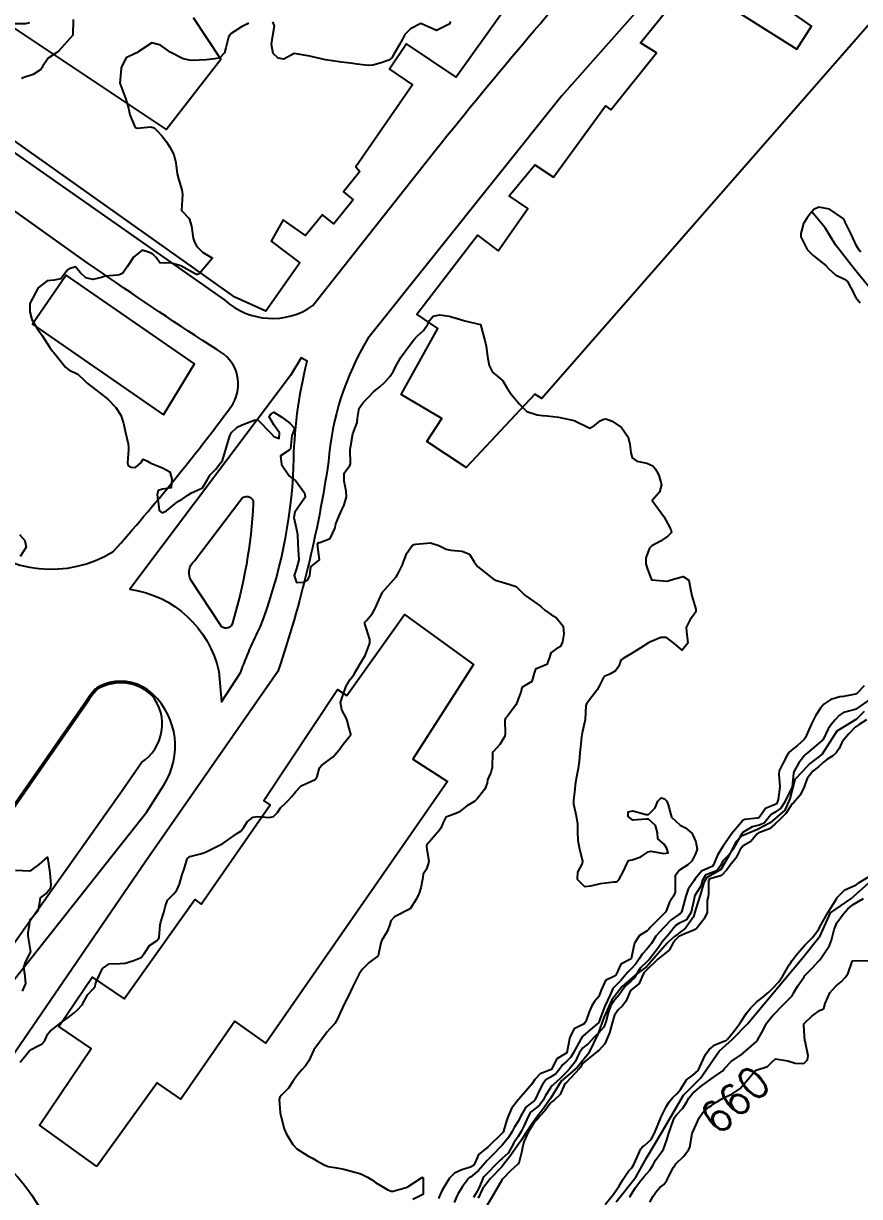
# Model space of a CAD drawing. Header units: metres. Extents: x 292545 to 299085, y 7450245 to 7463078.
# Drawn here: x 295769.3 to 295875.1, y 7459183.5 to 7459331.9 of the extents above; entities that cross this region are included whole.
import ezdxf
from ezdxf.enums import TextEntityAlignment as Align

# ---------------------------------------------------------------- set-up
doc = ezdxf.new("R2010")
doc.units = ezdxf.units.M
for name, color, linetype in [('Area Verde e Lazer', 94, 'Continuous'), ('Cotas', 45, 'Continuous'), ('Curvas de Nivel 1m', 11, 'Continuous'), ('Curvas de Nivel 5m', 15, 'Continuous'), ('Edificações', 30, 'Continuous'), ('Hidrografia', 140, 'Continuous'), ('Vias Primárias', 230, 'Continuous')]:
    doc.layers.add(name, color=color, linetype=linetype)
doc.styles.add('Style-STANDARD', font='STANDARD.shx')

msp = doc.modelspace()

# ---------------------------------------------------------------- linework, layer by layer
at = {"layer": 'Area Verde e Lazer'}
for points in [[(295794.24, 7459255.88), (295790.63, 7459261.33, -0.380707), (295791, 7459263.94), (295796.8, 7459271.59, -0.822324), (295798.43, 7459271.18, -0.061309), (295795.74, 7459255.92, -0.654727)], [(295755.22, 7459196.88), (295756.25, 7459198.78), (295781.84, 7459234.87), (295784.28, 7459238.43, 0.44304), (295785.63, 7459246.9, 0.332628), (295778.77, 7459247.73, 0.080087), (295777.38, 7459245.93), (295745.69, 7459200.44), (295744.19, 7459198.27, 0.282896), (295747.82, 7459196.23, 0.074973)]]:
    msp.add_lwpolyline(points, format="xyb", close=True, dxfattribs=at)
at = {"layer": 'Curvas de Nivel 1m', "flags": 128}
for points, elevation in [([(295775.63, 7459332.42), (295775.6, 7459330.42), (295773.84, 7459328.45), (295773.58, 7459328.24), (295772.49, 7459327.54), (295771.76, 7459326.47), (295771.7, 7459326.33), (295771.56, 7459326.08), (295770.56, 7459325.46), (295769.54, 7459325.12), (295769.08, 7459324.96)], 662), ([(295823.33, 7459332.16), (295823.28, 7459331.86), (295821.61, 7459331), (295819.62, 7459331.9), (295818.3, 7459331.23), (295817.61, 7459330.52), (295817.29, 7459329.92), (295816.91, 7459329.24), (295816.15, 7459327.94), (295815.95, 7459327.58), (295815.57, 7459327.26), (295814.6, 7459326.93), (295813.56, 7459326.62), (295812.96, 7459326.58), (295811.56, 7459326.75), (295810.71, 7459326.87), (295809.57, 7459327.02), (295808.43, 7459327.17), (295807.57, 7459327.32), (295805.93, 7459327.71), (295805.58, 7459327.78), (295803.58, 7459328.09), (295802.27, 7459327.41), (295801.57, 7459327.52), (295800.95, 7459328.12), (295800.72, 7459329.25), (295800.87, 7459330.12), (295801.13, 7459331.63), (295800.9, 7459332.12)], 661), ([(295770.12, 7459331.99), (295769.62, 7459331.88), (295768.28, 7459331.86)], 663), ([(295797.83, 7459331.94), (295797.62, 7459331.84), (295796.93, 7459331.48), (295795.61, 7459330.63), (295795.4, 7459330.4), (295795.31, 7459330.19), (295794.97, 7459328.81), (295794.77, 7459328.2), (295794.21, 7459327.56), (295793.57, 7459327.42), (295792.46, 7459327.33), (295791.57, 7459327.26), (295790.58, 7459327.23), (295789.57, 7459327.42), (295787.92, 7459328.28), (295787.59, 7459328.52), (295786.7, 7459329.18), (295785.59, 7459329.46), (295783.84, 7459328.33), (295783.7, 7459328.21), (295783.58, 7459328.16), (295782.36, 7459327.55), (295781.72, 7459326.35), (295781.69, 7459326.21), (295781.53, 7459324.35), (295782.31, 7459322.34), (295782.64, 7459321.2), (295782.8, 7459320.34), (295783.47, 7459318.76), (295783.79, 7459318.65), (295785.47, 7459318.84), (295785.87, 7459318.7), (295786.3, 7459318.3), (295786.87, 7459317.7), (295787.45, 7459316.94), (295787.87, 7459316.28), (295788.36, 7459315.34), (295788.63, 7459314.27), (295788.79, 7459312.88), (295788.95, 7459312.26), (295789.37, 7459310.87), (295789.45, 7459310.26), (295789.34, 7459308.26), (295790.31, 7459307.22), (295790.59, 7459306.25), (295790.8, 7459304.75), (295790.97, 7459304.24), (295791.29, 7459303.71), (295792.01, 7459302.96), (295793.27, 7459302.21), (295791.56, 7459300.24), (295791.35, 7459300.14), (295791.25, 7459300.15), (295791.09, 7459300.24), (295789.26, 7459301.26), (295787.93, 7459301.61), (295787.27, 7459301.57), (295786.6, 7459301.63), (295786.15, 7459302.3), (295785.71, 7459302.74), (295785.28, 7459302.94), (295784.38, 7459303.22), (295783.27, 7459302.33), (295782.46, 7459301.14), (295781.9, 7459300.34), (295781.49, 7459300.1), (295781.25, 7459300.07), (295779.69, 7459299.93), (295779.24, 7459299.79), (295778.12, 7459299.51), (295777.24, 7459299.75), (295776.53, 7459300.41), (295775.95, 7459301.11), (295775.26, 7459300.91), (295774.96, 7459300.73), (295774.7, 7459300.44), (295774.07, 7459299.61), (295773.24, 7459299.42), (295772.34, 7459299.36), (295771.22, 7459298.47), (295770.17, 7459296.49), (295770.14, 7459295.44), (295770.41, 7459294.48), (295771.16, 7459293.19), (295771.73, 7459292.46), (295772.7, 7459290.9), (295773.02, 7459290.45), (295773.13, 7459290.31), (295774.68, 7459288.43), (295775.1, 7459288.11), (295776.22, 7459287.54), (295777.09, 7459286.74), (295777.42, 7459286.4), (295779.07, 7459285.14), (295780.04, 7459284.37), (295781.05, 7459283.33), (295781.68, 7459282.35), (295782.01, 7459281.33), (295782.2, 7459280.34), (295782.59, 7459278.73), (295782.65, 7459278.33), (295782.64, 7459278), (295782.49, 7459276.34), (295782.6, 7459275.98), (295782.96, 7459275.8), (295783.52, 7459275.76), (295784.21, 7459276.32), (295784.51, 7459276.78), (295784.97, 7459276.6), (295785.47, 7459276.3), (295786.96, 7459275.68), (295787.86, 7459275.18), (295788.13, 7459274.27), (295788.03, 7459273.17), (295786.92, 7459273), (295786.38, 7459272.83), (295786.28, 7459272.3), (295786.47, 7459270.72), (295786.52, 7459270.29), (295786.89, 7459270), (295787.46, 7459270.28), (295788.9, 7459271.43), (295789.42, 7459271.74), (295790.13, 7459272.25), (295790.62, 7459272.54), (295790.92, 7459272.66), (295791.99, 7459273.16), (295792.65, 7459274.21), (295792.95, 7459274.82), (295793.66, 7459275.5), (295794.21, 7459276.2), (295794.52, 7459276.64), (295794.98, 7459278.19), (295795.47, 7459279.73), (295795.66, 7459280.18), (295796.37, 7459280.83), (295797.02, 7459281.15), (295798.66, 7459281.78), (295799.03, 7459281.73), (295800.59, 7459280.12), (295801.01, 7459279.67), (295801.7, 7459279.41), (295801.76, 7459280.11), (295801.02, 7459281.12), (295800.43, 7459282.13), (295800.66, 7459282.5), (295801.04, 7459282.72), (295802.03, 7459282.11), (295803.03, 7459281.35), (295803.66, 7459280.73), (295803.41, 7459280.09), (295803.32, 7459279.78), (295803.13, 7459278.1), (295802.98, 7459277.92), (295801.87, 7459277.21), (295801.99, 7459276.11), (295802.95, 7459274.7), (295803.28, 7459274.43), (295803.78, 7459274.09), (295804.92, 7459272.52), (295804.99, 7459272.07), (295804.97, 7459272.01), (295804.91, 7459271.85), (295803.7, 7459270.09), (295803.57, 7459269.4), (295803.86, 7459268.09), (295804.02, 7459267.25), (295804.05, 7459266.08), (295804.09, 7459265.33), (295804.18, 7459264.08), (295803.91, 7459262.98), (295803.58, 7459262.09), (295803.91, 7459261.21), (295804.78, 7459261.25), (295805.33, 7459261.52), (295805.56, 7459262.06), (295805.71, 7459263.16), (295806.82, 7459264.05), (295806.53, 7459266.05), (295806.66, 7459266.24), (295806.84, 7459266.24), (295808.14, 7459266.74), (295808.76, 7459268.03), (295808.77, 7459268.12), (295808.87, 7459268.61), (295809.28, 7459269.63), (295809.47, 7459270.02), (295809.91, 7459271.02), (295810.2, 7459272.01), (295810.19, 7459272.74), (295809.92, 7459274.01), (295809.93, 7459275.03), (295810.65, 7459276), (295810.74, 7459276.22), (295810.7, 7459278), (295810.71, 7459278.28), (295811.01, 7459280), (295811.59, 7459281.43), (295811.61, 7459281.99), (295811.81, 7459283.23), (295812.35, 7459283.99), (295812.71, 7459284.33), (295813.06, 7459284.7), (295813.69, 7459285.35), (295814.42, 7459285.96), (295815.09, 7459286.55), (295815.74, 7459287.3), (295816.15, 7459287.94), (295816.47, 7459288.57), (295817.12, 7459289.73), (295817.26, 7459289.93), (295818.07, 7459290.99), (295818.73, 7459291.91), (295819.16, 7459292.34), (295819.97, 7459293.09), (295820.5, 7459293.89), (295820.73, 7459294.34), (295821.19, 7459294.88), (295822.01, 7459295.05), (295823.19, 7459294.87), (295824.52, 7459294.51), (295825.18, 7459294.3), (295827.17, 7459293.81), (295827.74, 7459291.8), (295827.88, 7459291.07), (295828.05, 7459289.8), (295828.28, 7459288.63), (295828.71, 7459287.79), (295829.1, 7459287.46), (295830.01, 7459286.7), (295830.54, 7459285.77), (295831.07, 7459285), (295832.09, 7459283.75), (295833.04, 7459282.84), (295834.35, 7459282.42), (295835.04, 7459282.32), (295835.59, 7459282.27), (295837.04, 7459282.12), (295839.03, 7459281.67), (295841.02, 7459280.71), (295841.61, 7459281.04), (295842.31, 7459281.63), (295842.79, 7459281.87), (295843.04, 7459281.9), (295843.84, 7459281.61), (295845.02, 7459280.81), (295845.84, 7459279.59), (295846.09, 7459278.68), (295846.21, 7459277.58), (295846.35, 7459276.95), (295846.97, 7459276.55), (295848.22, 7459276.3), (295848.97, 7459275.96), (295849.3, 7459275.55), (295849.73, 7459274.77), (295850.06, 7459273.54), (295849.84, 7459272.62), (295848.91, 7459271.55), (295850.38, 7459269.54), (295850.87, 7459268.62), (295851.25, 7459267.91), (295851.33, 7459267.52), (295850.86, 7459267.05), (295849.96, 7459266.43), (295848.85, 7459265.82), (295848.54, 7459265.55), (295848.08, 7459264.31), (295848.08, 7459263.56), (295848.25, 7459263), (295848.79, 7459261.55), (295850.79, 7459261.37), (295851.32, 7459261.52), (295852.8, 7459261.97), (295853.53, 7459261.49), (295853.69, 7459260.58), (295853.9, 7459259.49), (295854.41, 7459257.82), (295854.4, 7459257.49), (295853.66, 7459256.42), (295853.21, 7459255.5), (295853.22, 7459255), (295853.39, 7459253.5), (295852.68, 7459252.65), (295851.64, 7459253.52), (295850.7, 7459254.24), (295850.01, 7459254.23), (295848.7, 7459253.71), (295848.44, 7459253.55), (295847.37, 7459252.89), (295846.69, 7459252.45), (295846.15, 7459252.11), (295845.21, 7459251.59), (295844.92, 7459251.35), (295844.66, 7459250.62), (295844.24, 7459250.02), (295843.56, 7459249.61), (295842.91, 7459249.36), (295842.64, 7459249.02), (295842.18, 7459248.08), (295841.92, 7459247.63), (295840.6, 7459245.86), (295840.53, 7459245.73), (295840.51, 7459245.65), (295840.4, 7459243.84), (295840.38, 7459243.65), (295840.05, 7459242.17), (295839.94, 7459241.66), (295839.81, 7459240.39), (295839.75, 7459239.66), (295839.64, 7459238.54), (295839.54, 7459237.66), (295839.35, 7459236.81), (295839.16, 7459235.66), (295839.13, 7459235.01), (295838.93, 7459233.67), (295838.93, 7459233.19), (295839.29, 7459231.66), (295839.46, 7459230.62), (295839.45, 7459229.66), (295839.47, 7459228.59), (295839.64, 7459227.66), (295840.07, 7459225.95), (295840.03, 7459225.65), (295839.46, 7459224.55), (295839.42, 7459223.66), (295840.33, 7459222.74), (295841.14, 7459222.83), (295842.34, 7459223.12), (295844.06, 7459223.32), (295844.34, 7459223.35), (295844.53, 7459223.41), (295844.67, 7459223.6), (295845.28, 7459224.67), (295845.68, 7459225.59), (295845.92, 7459226.04), (295846.37, 7459226.1), (295847.46, 7459226.48), (295848.39, 7459227.12), (295848.71, 7459227.23), (295850.38, 7459226.91), (295850.91, 7459227), (295850.77, 7459227.53), (295850.4, 7459228.11), (295849.62, 7459228.75), (295849.57, 7459229.54), (295849.31, 7459230.44), (295848.43, 7459231.25), (295848.14, 7459231.26), (295846.43, 7459231.12), (295845.87, 7459231.59), (295845.85, 7459232.18), (295846.44, 7459232.32), (295848.15, 7459231.84), (295848.44, 7459231.86), (295849.28, 7459232.71), (295849.63, 7459233.54), (295850.03, 7459233.97), (295850.47, 7459233.84), (295850.77, 7459233.53), (295850.91, 7459233.07), (295851.34, 7459231.52), (295852.42, 7459230.48), (295853.1, 7459230.18), (295853.9, 7459229.49), (295854.08, 7459229.16), (295854.4, 7459228.41), (295854.58, 7459227.48), (295854.54, 7459227.33), (295854.38, 7459226.88), (295853.91, 7459225.94), (295853.41, 7459225.49), (295852.36, 7459224.8), (295851.79, 7459224.07), (295851.81, 7459223.52), (295851.82, 7459222.01), (295851.58, 7459221.52), (295851.09, 7459220.74), (295850.61, 7459219.53), (295850.47, 7459219.35), (295850.29, 7459219.19), (295848.63, 7459217.55), (295848.47, 7459217.36), (295848.27, 7459217.14), (295847.29, 7459216.54), (295846.68, 7459215.58), (295846.57, 7459215.24), (295846.23, 7459213.58), (295844.91, 7459212.9), (295844.35, 7459211.6), (295844.29, 7459211.51), (295844.2, 7459211.45), (295842.97, 7459210.84), (295842.45, 7459209.63), (295842.16, 7459208.84), (295841.6, 7459208.2), (295841.27, 7459207.64), (295840.92, 7459206.87), (295840.5, 7459205.65), (295840.35, 7459205.43), (295840.13, 7459205.3), (295839.03, 7459204.75), (295838.48, 7459203.67), (295838.1, 7459201.7), (295838.09, 7459201.68), (295836.83, 7459200.94), (295836.22, 7459199.7), (295836.16, 7459199.59), (295836.05, 7459199.54), (295834.72, 7459199.04), (295834.04, 7459198.31), (295833.67, 7459197.73), (295832.01, 7459195.84), (295831.97, 7459195.8), (295831.92, 7459195.75), (295831.09, 7459194.67), (295830.7, 7459193.76), (295830.51, 7459193.23), (295830.09, 7459191.77), (295830.05, 7459191.68), (295829.96, 7459191.58), (295828.15, 7459189.8), (295828.04, 7459189.7), (295827.94, 7459189.62), (295826.92, 7459188.82), (295826.5, 7459187.81), (295826.28, 7459187.44), (295825.91, 7459187.23), (295824.81, 7459186.92), (295823.9, 7459186.46), (295823.24, 7459185.85), (295822.33, 7459184.32), (295822.1, 7459183.87), (295822.03, 7459183.71), (295821.86, 7459183.29)], 661), ([(295768.85, 7459267.26), (295769.53, 7459266.49), (295769.67, 7459265.66), (295768.92, 7459264.5)], 662), ([(295768.94, 7459200.5), (295770.08, 7459201.91), (295770.39, 7459202.17), (295770.94, 7459202.47), (295771.7, 7459202.85), (295772.1, 7459203.34), (295772.44, 7459204.12), (295772.71, 7459204.45), (295774.12, 7459205.53), (295774.65, 7459205.9), (295775.35, 7459206.42), (295775.78, 7459206.78), (295776.14, 7459207.09), (295776.77, 7459207.78), (295777.13, 7459208.4), (295777.48, 7459209.08), (295778.17, 7459209.8), (295778.42, 7459210.15), (295778.48, 7459210.39), (295778.57, 7459210.76), (295779.33, 7459212.37), (295780.21, 7459212.95), (295781.57, 7459212.98), (295782.21, 7459213.03), (295783.2, 7459213.35), (295784.22, 7459213.74), (295784.67, 7459214.31), (295785.28, 7459215.26), (295786.25, 7459215.92), (295786.45, 7459216.09), (295786.51, 7459216.29), (295786.65, 7459217.9), (295786.73, 7459218.29), (295787.12, 7459219.46), (295787.32, 7459220.28), (295787.58, 7459221.01), (295788.32, 7459221.77), (295788.76, 7459222.26), (295789.11, 7459223.04), (295789.42, 7459224.25), (295789.67, 7459224.93), (295790.08, 7459226.24), (295790.38, 7459226.54), (295791.75, 7459226.86), (295792.38, 7459227.08), (295793.12, 7459227.48), (295794.39, 7459228.09), (295794.56, 7459228.2), (295796.41, 7459229.47), (295796.83, 7459229.74), (295797.18, 7459230.16), (295797.65, 7459230.93), (295798.43, 7459231.51), (295799, 7459231.58), (295800.43, 7459231.47), (295800.97, 7459231.58), (295801.51, 7459232.11), (295801.89, 7459232.67), (295802.45, 7459233.23), (295802.89, 7459233.66), (295803.25, 7459234.09), (295803.79, 7459234.76), (295804.48, 7459235.47), (295805.8, 7459236.06), (295806.25, 7459236.29), (295806.49, 7459236.67), (295806.82, 7459237.74), (295807.05, 7459238.04), (295807.89, 7459238.67), (295808.52, 7459239.15), (295809.29, 7459240.02), (295809.79, 7459240.76), (295810.56, 7459241.67), (295810.72, 7459241.84), (295810.77, 7459242), (295810.57, 7459242.77), (295810.3, 7459243.73), (295810.21, 7459244.01), (295809.65, 7459245.07), (295809.44, 7459246.02), (295809.74, 7459246.89), (295810.14, 7459248.01), (295810.64, 7459248.89), (295811.14, 7459249.5), (295811.39, 7459249.99), (295811.85, 7459250.8), (295812.6, 7459251.98), (295812.62, 7459252.03), (295812.68, 7459252.19), (295813.17, 7459253.5), (295813.18, 7459253.98), (295812.72, 7459255.47), (295812.53, 7459255.98), (295812.55, 7459256.16), (295812.73, 7459256.37), (295813.48, 7459257.23), (295813.89, 7459257.97), (295814.15, 7459258.57), (295814.77, 7459259.96), (295816.5, 7459261.93), (295816.62, 7459262.11), (295816.8, 7459262.42), (295817.31, 7459263.44), (295817.48, 7459263.92), (295817.86, 7459264.89), (295818.59, 7459265.91), (295818.75, 7459266), (295818.84, 7459266.02), (295818.98, 7459266.05), (295820.85, 7459266.22), (295821.89, 7459265.87), (295822.84, 7459265.4), (295823.42, 7459265.28), (295824.84, 7459265.14), (295825.8, 7459264.79), (295826.38, 7459263.82), (295826.81, 7459263.23), (295828.6, 7459261.79), (295828.79, 7459261.65), (295829.07, 7459261.51), (295830.78, 7459260.98), (295831.7, 7459260.68), (295832.63, 7459259.74), (295832.77, 7459259.6), (295833.19, 7459259.31), (295834.75, 7459258.2), (295835.32, 7459257.71), (295836.16, 7459257.12), (295836.73, 7459256.78), (295837.62, 7459255.68), (295837.72, 7459254.69), (295837.54, 7459253.69), (295837.29, 7459253.09), (295836.69, 7459252.77), (295836.08, 7459252.31), (295835.9, 7459251.71), (295835.57, 7459250.81), (295834.66, 7459250.44), (295834.13, 7459250.25), (295833.96, 7459249.73), (295833.68, 7459248.69), (295832.63, 7459248.04), (295832.43, 7459247.94), (295832.35, 7459247.74), (295832.32, 7459247.44), (295831.7, 7459245.75), (295830.59, 7459244.27), (295830.33, 7459244.03), (295830.26, 7459243.77), (295830.29, 7459242.04), (295830.25, 7459241.77), (295829.61, 7459240.71), (295828.76, 7459239.79), (295828.68, 7459239.64), (295828.63, 7459237.79), (295828.62, 7459237.68), (295828.5, 7459237.15), (295828.06, 7459236.23), (295828.03, 7459235.8), (295827.71, 7459235.04), (295826.76, 7459233.82), (295826.46, 7459233.55), (295825.39, 7459232.9), (295824.45, 7459232.14), (295824.25, 7459232.04), (295823.73, 7459231.85), (295822.8, 7459231.49), (295822.43, 7459230.84), (295822.15, 7459230.13), (295822, 7459229.87), (295820.39, 7459228), (295820.36, 7459227.92), (295820.36, 7459227.89), (295820.39, 7459227.48), (295820.62, 7459225.89), (295820.35, 7459224.94), (295819.93, 7459224.31), (295819.88, 7459223.89), (295819.64, 7459222.58), (295819.42, 7459221.9), (295819.06, 7459221.16), (295818.29, 7459219.91), (295816.28, 7459218.89), (295815.84, 7459218.38), (295815.72, 7459217.95), (295815.38, 7459217.06), (295814.71, 7459215.96), (295814.57, 7459215.63), (295814.22, 7459213.96), (295813.08, 7459213.11), (295812.21, 7459212.22), (295812.02, 7459211.98), (295811.8, 7459211.59), (295811, 7459210), (295810.72, 7459209.46), (295810.16, 7459208.34), (295810.06, 7459208.1), (295810.03, 7459208.01), (295809.41, 7459206.74), (295809.08, 7459206.02), (295808.75, 7459205.4), (295808.11, 7459204.73), (295807.79, 7459204.35), (295807.58, 7459204.04), (295806.08, 7459202.06), (295805.44, 7459200.69), (295805.02, 7459200.07), (295804.57, 7459199.56), (295804.05, 7459198.96), (295803.67, 7459198.45), (295803.44, 7459198.09), (295802.87, 7459197.25), (295802.02, 7459196.38), (295801.8, 7459196.1), (295801.71, 7459195.8), (295801.84, 7459194.1), (295801.98, 7459193.41), (295802.35, 7459192.1), (295802.62, 7459191.43), (295803.43, 7459190.09), (295803.94, 7459189.56), (295805.31, 7459188.68), (295805.92, 7459188.36), (295806.46, 7459188.05), (295807.39, 7459187.52), (295807.91, 7459187.34), (295808.74, 7459187.19), (295809.9, 7459186.99), (295811.27, 7459186.62), (295811.9, 7459186.43), (295812.22, 7459186.31), (295812.89, 7459185.97), (295813.51, 7459185.58), (295813.89, 7459185.31), (295815.47, 7459184.35), (295815.88, 7459184.19), (295816.12, 7459184.18), (295817.88, 7459184.72), (295819.7, 7459185.89), (295819.82, 7459185.96), (295819.89, 7459185.95), (295819.92, 7459185.89), (295819.92, 7459185.86), (295819.91, 7459183.89), (295819.9, 7459183.86), (295819.87, 7459183.79), (295818.62, 7459183.15)], 662), ([(295876.62, 7459246.5), (295874.8, 7459245.25), (295874.69, 7459245.16), (295874.6, 7459245.12), (295873.1, 7459244.76), (295872.59, 7459244.43), (295872.04, 7459243.82), (295871.59, 7459243.28), (295871.18, 7459242.67), (295870.55, 7459241.34), (295870.51, 7459241.29), (295868.54, 7459239.65), (295868.35, 7459239.5), (295868.17, 7459239.32), (295867.46, 7459238.39), (295866.85, 7459237.34), (295866.77, 7459237.07), (295866.61, 7459235.34), (295866.57, 7459235.25), (295866.48, 7459235.1), (295865.64, 7459233.35), (295865.18, 7459232.63), (295864.44, 7459232.13), (295863.96, 7459231.86), (295863.59, 7459231.38), (295863.06, 7459230.75), (295862.42, 7459230.5), (295861.55, 7459230.27), (295860.41, 7459229.61), (295860.24, 7459229.41), (295859.97, 7459228.98), (295859.09, 7459227.43), (295858.82, 7459227), (295858.38, 7459226.55), (295857.83, 7459225.99), (295857.57, 7459225.45), (295857.08, 7459224.73), (295856.35, 7459224.46), (295855.65, 7459224.17), (295855.24, 7459223.47), (295855.04, 7459222.77), (295854.31, 7459221.59), (295854.27, 7459221.52), (295854.26, 7459221.48), (295854.24, 7459221.41), (295853.82, 7459219.49), (295853.24, 7459218.54), (295852.28, 7459218.04), (295851.94, 7459217.85), (295851.63, 7459217.52), (295851.04, 7459216.74), (295850.25, 7459215.81), (295850.12, 7459215.65), (295850.04, 7459215.53), (295849.57, 7459214.87), (295848.54, 7459213.56), (295848.22, 7459213.23), (295847.38, 7459212.4), (295846.85, 7459211.57), (295846.62, 7459211.16), (295846.19, 7459210.75), (295845.56, 7459210.21), (295845.11, 7459209.59), (295844.74, 7459209.02), (295844.16, 7459208.42), (295843.62, 7459207.61), (295843.32, 7459206.78), (295843.04, 7459205.62), (295842.79, 7459204.96), (295842.11, 7459204.2), (295841.8, 7459203.94), (295841.53, 7459203.64), (295840.85, 7459202.88), (295840.09, 7459202.27), (295839.67, 7459201.66), (295839.15, 7459200.58), (295838.43, 7459199.67), (295838.05, 7459199.27), (295837.27, 7459198.46), (295836.4, 7459197.7), (295836.22, 7459197.51), (295836.03, 7459197.27), (295835.4, 7459196.32), (295835.09, 7459195.71), (295834.66, 7459195.06), (295834, 7459194.57), (295833.51, 7459194.2), (295833.23, 7459193.73), (295832.65, 7459192.42), (295832.32, 7459191.74), (295831.96, 7459191.11), (295831.4, 7459190.3), (295831.09, 7459189.76), (295830.69, 7459189.01), (295829.92, 7459188.32), (295829.62, 7459188.07), (295829.33, 7459187.78), (295827.9, 7459186.3), (295827.65, 7459186.05), (295827.47, 7459185.8), (295827.01, 7459184.68), (295826.53, 7459183.81), (295826.3, 7459183.39)], 659), ([(295876, 7459243.81), (295875.1, 7459243.24), (295874.57, 7459242.88), (295873.77, 7459242.04), (295873.1, 7459241.26), (295872.88, 7459240.94), (295872.54, 7459240.19), (295872.17, 7459239.64), (295871.76, 7459239.28), (295871, 7459238.81), (295870.52, 7459238.42), (295869.93, 7459237.88), (295869.23, 7459237.31), (295868.49, 7459236.42), (295868.2, 7459235.6), (295868.12, 7459235.32), (295867.56, 7459234.24), (295866.77, 7459233.34), (295866.61, 7459233.19), (295866.46, 7459232.95), (295865.81, 7459231.99), (295865.18, 7459231.36), (295864.43, 7459230.62), (295863.75, 7459230.04), (295862.41, 7459229.54), (295862.3, 7459229.5), (295862.17, 7459229.39), (295861.37, 7459228.43), (295860.4, 7459227.89), (295860.03, 7459227.42), (295859.49, 7459226.31), (295858.76, 7459225.43), (295858.36, 7459224.86), (295857.67, 7459224.12), (295856.35, 7459223.75), (295856.14, 7459223.67), (295856.04, 7459223.46), (295856.01, 7459221.77), (295855.96, 7459221.46), (295855.87, 7459221.03), (295855.85, 7459219.47), (295855.48, 7459218.66), (295854.56, 7459217.49), (295854.42, 7459217.34), (295854.27, 7459217.26), (295853.01, 7459216.76), (295852.26, 7459216.4), (295851.8, 7459215.97), (295851.53, 7459215.52), (295851.05, 7459214.7), (295850.23, 7459214.06), (295849.61, 7459213.54), (295848.21, 7459212.2), (295847.89, 7459211.88), (295847.73, 7459211.56), (295847.27, 7459210.48), (295846.17, 7459209.6), (295845.57, 7459208.18), (295845.08, 7459207.59), (295844.6, 7459207.15), (295844.14, 7459206.46), (295843.88, 7459205.6), (295843.49, 7459204.24), (295843.24, 7459203.62), (295842.9, 7459202.82), (295842.09, 7459201.96), (295841.89, 7459201.83), (295841.63, 7459201.63), (295840.79, 7459200.92), (295840.06, 7459200.34), (295839.81, 7459199.9), (295839.65, 7459199.66), (295838.04, 7459197.95), (295837.9, 7459197.82), (295837.81, 7459197.68), (295837.27, 7459196.43), (295836.5, 7459195.7), (295836.19, 7459195.51), (295836.01, 7459195.29), (295835.32, 7459194.38), (295834.72, 7459193.71), (295834.37, 7459193.32), (295833.97, 7459192.87), (295833.25, 7459191.73), (295832.66, 7459190.44), (295832.47, 7459189.74), (295832.41, 7459189.27), (295832.03, 7459187.75), (295831.99, 7459187.67), (295831.91, 7459187.61), (295830.91, 7459186.75), (295830.02, 7459185.77), (295829.96, 7459185.7), (295829.89, 7459185.58), (295828.84, 7459183.79), (295827.85, 7459182.15)], 658), ([(295768.35, 7459224.82), (295770.1, 7459224.73), (295770.35, 7459224.79), (295771.32, 7459225.51), (295772.37, 7459226.46), (295772.7, 7459224.45), (295772.8, 7459222.92), (295772.71, 7459222.45), (295772.32, 7459221.93), (295771.48, 7459221.3), (295771.35, 7459220.47), (295771.15, 7459219.61), (295770.28, 7459218.67), (295770.17, 7459218.58), (295770.14, 7459218.48), (295769.89, 7459216.85), (295769.88, 7459216.48), (295770.23, 7459214.48), (295769.55, 7459213.15), (295769.37, 7459212.49), (295769.48, 7459211.77), (295769.6, 7459210.49), (295769.18, 7459209.48)], 662), ([(295842.95, 7459182.52), (295843.82, 7459183.61), (295843.84, 7459183.63), (295843.86, 7459183.66), (295844.67, 7459184.81), (295845.15, 7459185.59), (295845.9, 7459186.71), (295846.31, 7459187.17), (295846.58, 7459187.57), (295846.98, 7459188.52), (295847.47, 7459189.56), (295847.68, 7459189.82), (295847.94, 7459189.96), (295848.77, 7459190.73), (295849.17, 7459191.55), (295849.98, 7459193.49), (295850, 7459193.53), (295850.65, 7459194.88), (295851.06, 7459195.52), (295851.51, 7459196.03), (295852.02, 7459196.52), (295852.48, 7459197.05), (295852.72, 7459197.5), (295853.24, 7459198.3), (295854.05, 7459198.89), (295854.7, 7459199.48), (295855.15, 7459200.39), (295855.64, 7459201.47), (295856.09, 7459202.12), (295856.84, 7459202.71), (295858.1, 7459203.21), (295858.26, 7459203.28), (295858.44, 7459203.44), (295859.19, 7459204.35), (295859.99, 7459205.42), (295860.05, 7459205.5), (295860.13, 7459205.61), (295860.84, 7459206.71), (295861.36, 7459207.4), (295862.16, 7459208.18), (295862.84, 7459208.71), (295863.65, 7459209.38), (295863.92, 7459209.63), (295864.18, 7459209.86), (295864.9, 7459210.65), (295865.37, 7459211.35), (295866.22, 7459212.81), (295866.42, 7459213.13), (295866.57, 7459213.34), (295867.3, 7459214.26), (295868.2, 7459215.32), (295868.22, 7459215.34), (295868.24, 7459215.36), (295869.23, 7459216.34), (295869.93, 7459217.3), (295870.28, 7459217.94), (295871.02, 7459219.29), (295872.22, 7459221.18), (295872.27, 7459221.27), (295872.29, 7459221.29), (295872.31, 7459221.33), (295873.29, 7459222.3), (295874.34, 7459222.77), (295874.66, 7459222.92), (295875.09, 7459223.24), (295876.35, 7459223.99)], 658), ([(295846.01, 7459183.43), (295846.11, 7459183.58), (295846.8, 7459184.65), (295847.46, 7459185.56), (295847.66, 7459185.8), (295847.9, 7459186.04), (295848.61, 7459186.85), (295849.01, 7459187.55), (295849.32, 7459188.14), (295849.93, 7459188.95), (295850.31, 7459189.53), (295850.77, 7459190.71), (295851.01, 7459191.52), (295851.54, 7459193.08), (295851.73, 7459193.51), (295851.83, 7459193.67), (295851.99, 7459193.86), (295852.79, 7459194.71), (295853.28, 7459195.5), (295853.55, 7459195.96), (295854.02, 7459196.58), (295855.08, 7459197.47), (295856.04, 7459198.15), (295856.8, 7459198.7), (295857.82, 7459199.44), (295857.94, 7459199.55), (295858.06, 7459199.7), (295858.91, 7459200.59), (295860.08, 7459201.39), (295860.1, 7459201.4), (295860.13, 7459201.42), (295862.1, 7459203.14), (295862.22, 7459203.27), (295862.28, 7459203.39), (295862.92, 7459204.58), (295863.34, 7459205.38), (295863.65, 7459205.85), (295864.14, 7459206.39), (295864.62, 7459206.89), (295865.04, 7459207.36), (295866.16, 7459208.45), (295866.59, 7459208.92), (295866.84, 7459209.33), (295867.33, 7459210.19), (295868.11, 7459211.32), (295868.14, 7459211.37), (295868.19, 7459211.43), (295869.13, 7459212.39), (295869.95, 7459213.3), (295870.08, 7459213.44), (295870.23, 7459213.62), (295871.32, 7459215.28), (295871.59, 7459215.94), (295871.92, 7459217.28), (295872.28, 7459218.15), (295873.05, 7459219.26), (295873.65, 7459219.91), (295874.31, 7459220.46), (295875.62, 7459221.23)], 659)]:
    msp.add_lwpolyline(points, dxfattribs=dict(at, elevation=elevation))
at = {"layer": 'Curvas de Nivel 5m', "elevation": 660, "flags": 128}
for points in [[(295875.29, 7459302.97), (295875.1, 7459303.24), (295874.77, 7459303.77), (295874.08, 7459305.25), (295873.33, 7459306.79), (295873.18, 7459307.11), (295873.05, 7459307.26), (295871.35, 7459308.42), (295869.98, 7459308.68), (295869.35, 7459308.39), (295868.85, 7459307.8), (295868.51, 7459307.32), (295868.06, 7459306.6), (295867.69, 7459305.33), (295867.71, 7459304.92), (295868.5, 7459303.32), (295869.28, 7459302.56), (295870.88, 7459301.29), (295871.26, 7459300.87), (295872.09, 7459300.11), (295873.25, 7459299.57), (295873.6, 7459299.26), (295874.04, 7459298.45), (295874.68, 7459297.25), (295875.21, 7459296.57)], [(295875.74, 7459248.13), (295874.88, 7459247.25), (295874.62, 7459247.08), (295873.09, 7459246.79), (295872.62, 7459246.72), (295871.49, 7459246.41), (295870.61, 7459245.79), (295870.18, 7459245.3), (295869.55, 7459244.34), (295869.06, 7459243.31), (295868.56, 7459242.16), (295868.31, 7459241.57), (295868.12, 7459241.32), (295867.3, 7459240.58), (295866.54, 7459240), (295866.18, 7459239.7), (295865.96, 7459239.35), (295865.48, 7459238.38), (295864.97, 7459237.36), (295864.92, 7459236.94), (295865.03, 7459235.35), (295864.85, 7459233.75), (295864.71, 7459233.37), (295864.62, 7459233.21), (295864.46, 7459233.12), (295863.25, 7459232.59), (295862.43, 7459231.45), (295862.41, 7459231.41), (295862.2, 7459231.39), (295860.61, 7459231.23), (295860.43, 7459231.14), (295858.98, 7459229.43), (295858.41, 7459228.65), (295857.93, 7459227.91), (295857.63, 7459227.45), (295857.15, 7459226.69), (295856.64, 7459225.46), (295856.53, 7459225.29), (295856.36, 7459225.22), (295855.15, 7459224.68), (295854.35, 7459223.69), (295854.2, 7459223.48), (295853.43, 7459222.39), (295853.14, 7459221.5), (295852.74, 7459219.95), (295852.62, 7459219.51), (295852.49, 7459219.31), (295852.29, 7459219.18), (295851.28, 7459218.53), (295850.34, 7459217.53), (295850.31, 7459217.49), (295850.27, 7459217.45), (295849.36, 7459216.44), (295848.79, 7459215.55), (295848.24, 7459214.83), (295847.64, 7459214.16), (295847.26, 7459213.57), (295846.83, 7459212.97), (295846.21, 7459212.3), (295845.85, 7459211.94), (295845.57, 7459211.59), (295844.95, 7459210.84), (295844.18, 7459210.08), (295843.93, 7459209.85), (295843.82, 7459209.61), (295843.58, 7459209.03), (295842.9, 7459207.62), (295842.21, 7459205.71), (295842.19, 7459205.63), (295842.18, 7459205.59), (295842.13, 7459205.54), (295841.09, 7459204.67), (295840.11, 7459203.8), (295840.02, 7459203.73), (295839.98, 7459203.65), (295839.89, 7459203.44), (295838.91, 7459201.67), (295838.61, 7459201.14), (295838.07, 7459200.61), (295837.54, 7459200.2), (295837.2, 7459199.69), (295836.7, 7459199.04), (295836.04, 7459198.61), (295835.46, 7459198.29), (295835.01, 7459197.71), (295834.68, 7459197.06), (295834.07, 7459195.72), (295834.04, 7459195.69), (295834.01, 7459195.66), (295832.91, 7459194.83), (295832.29, 7459193.75), (295831.98, 7459193.11), (295831.45, 7459192.27), (295831.18, 7459191.76), (295830.72, 7459191), (295829.95, 7459190.06), (295829.68, 7459189.77), (295828.83, 7459188.89), (295827.92, 7459187.98), (295827.83, 7459187.89), (295827.77, 7459187.8), (295826.92, 7459186.8), (295825.89, 7459185.97), (295825.8, 7459185.92), (295825.67, 7459185.82), (295824.9, 7459184.81), (295824.3, 7459183.84), (295824.16, 7459183.55), (295823.86, 7459182.75)], [(295848.58, 7459182.83), (295849.02, 7459183.55), (295849.34, 7459184.08), (295849.88, 7459184.65), (295850.37, 7459185.05), (295850.73, 7459185.53), (295851.57, 7459187.18), (295851.79, 7459187.51), (295851.91, 7459187.65), (295852.86, 7459188.57), (295853.55, 7459189.49), (295853.66, 7459189.77), (295853.96, 7459191.49), (295854.83, 7459193.48), (295855.3, 7459194.17), (295856, 7459194.8), (295856.41, 7459195.05), (295857.03, 7459195.45), (295857.62, 7459195.84), (295858.02, 7459196.07), (295858.97, 7459196.48), (295860.03, 7459197.19), (295860.24, 7459197.42), (295860.98, 7459198.34), (295861.89, 7459199.39), (295861.98, 7459199.47), (295862.05, 7459199.49), (295863.47, 7459199.97), (295864.07, 7459200.57), (295864.48, 7459200.96), (295866.07, 7459200.68), (295866.99, 7459200.41), (295868.07, 7459200.34), (295868.56, 7459200.83), (295868.63, 7459201.31), (295868.26, 7459203.16), (295868.23, 7459203.32), (295868.11, 7459204.43), (295868.07, 7459205.32), (295868.09, 7459205.36), (295868.12, 7459205.4), (295869.11, 7459206.34), (295870.15, 7459207.08), (295870.31, 7459207.14), (295870.61, 7459207.29), (295870.8, 7459207.93), (295871.37, 7459209.28), (295872.18, 7459210.19), (295872.79, 7459210.66), (295873.37, 7459211.26), (295873.69, 7459211.76), (295874.18, 7459213.25), (295874.19, 7459213.28), (295874.22, 7459213.3), (295874.3, 7459213.32), (295876.22, 7459213.39)]]:
    msp.add_lwpolyline(points, dxfattribs=at)
at = {"layer": 'Edificações'}
for points in [[(295905.33, 7459364.96), (295834.95, 7459284.45), (295834.07, 7459285.02), (295825.36, 7459275.74), (295820.37, 7459279.04), (295822.27, 7459281.92), (295817.12, 7459284.97), (295821.78, 7459293.31), (295819.14, 7459295.12), (295826.81, 7459305.11), (295829.39, 7459303.13), (295833.15, 7459308.5), (295830.82, 7459310.09), (295834.07, 7459314.04), (295836.42, 7459312.45), (295842.98, 7459321.48), (295843.65, 7459320.99), (295849.43, 7459328.19), (295847.44, 7459329.45), (295853.67, 7459337.22), (295867.19, 7459328.64), (295869.06, 7459331.57), (295856.93, 7459340.07), (295889.9, 7459377.39)], [(295787.05, 7459282.39), (295791, 7459288.87), (295774.76, 7459300.08), (295770.51, 7459293.88)], [(295778.64, 7459187.34), (295771.36, 7459192.53), (295777.93, 7459202.23), (295773.82, 7459205.02), (295778.04, 7459211.26), (295782.08, 7459208.53), (295791.03, 7459221.08), (295791.85, 7459220.5), (295800.57, 7459233.06), (295799.75, 7459233.63), (295809.07, 7459247.68), (295810.28, 7459246.88), (295817.55, 7459257.13), (295826.31, 7459250.82), (295818.61, 7459238.85), (295823.02, 7459236.01), (295800, 7459202.93), (295796.09, 7459205.69), (295789.25, 7459195.85), (295786.27, 7459197.89)]]:
    msp.add_lwpolyline(points, close=True, dxfattribs=at)
msp.add_lwpolyline([(295853.41, 7459366.13), (295824.11, 7459325.12), (295817.83, 7459329.35), (295815.66, 7459326.12), (295818.57, 7459324.16), (295811.42, 7459313.76), (295811.91, 7459313.17), (295809.83, 7459310.6), (295811.06, 7459309.61), (295808.6, 7459306.55), (295807.18, 7459307.7), (295805.05, 7459305.07), (295802.22, 7459307.07), (295800.67, 7459304.38), (295804.31, 7459301.63), (295800.01, 7459295.53), (295796.09, 7459297.3), (295766.16, 7459318.5), (295756.15, 7459326.56), (295762.83, 7459334.85), (295787.42, 7459318.51), (295794.33, 7459327.38), (295790.88, 7459332.64)], dxfattribs=at)
at = {"layer": 'Hidrografia'}
for points in [[(295927.2, 7459296.27), (295922.9, 7459298.61), (295920.29, 7459298.8), (295915.91, 7459298.35), (295908.54, 7459295.18), (295905.93, 7459294.48), (295894.27, 7459290.89), (295889.57, 7459289.5), (295883.34, 7459288.93), (295881.12, 7459289.66), (295881.28, 7459290.68), (295880.88, 7459292.7), (295879.87, 7459293.75), (295878.08, 7459296.46), (295874.47, 7459300.87), (295872.08, 7459303.9), (295870.78, 7459306.05), (295869.1, 7459308.1)], [(295875.71, 7459244.87), (295874.75, 7459243.9), (295872.28, 7459242.4), (295870.42, 7459239.48), (295868.79, 7459238.25), (295867.96, 7459237.32), (295866.94, 7459236.27), (295866.33, 7459233.85), (295865.67, 7459232.4), (295863.81, 7459230.79), (295862.22, 7459229.95), (295860.2, 7459229.12), (295859.49, 7459228.41), (295858.61, 7459226.61), (295857.6, 7459224.89), (295855.79, 7459223.82), (295855.43, 7459223.25), (295854.99, 7459221.75), (295854.38, 7459219.77), (295854.11, 7459218.89), (295853.1, 7459217.49), (295851.56, 7459216.3), (295850.81, 7459215.59), (295848.2, 7459212.63), (295846.75, 7459211.53), (295845.12, 7459210.07), (295843.8, 7459208.4), (295842.78, 7459206.16), (295842.08, 7459204.13), (295840.84, 7459201.62), (295839.39, 7459199.83), (295837.4, 7459198.12), (295836.04, 7459195.92), (295835.02, 7459194.51), (295834.28, 7459193.54), (295833.7, 7459192.75), (295832.29, 7459190.55), (295831.01, 7459188.77), (295829.82, 7459187.23), (295828.41, 7459185.74), (295827.44, 7459184.5), (295826.87, 7459183.32)], [(295844.34, 7459182.86), (295846.81, 7459185.99), (295848.2, 7459188.46), (295850.08, 7459191.59), (295852.87, 7459196.34), (295855, 7459198.5), (295857.36, 7459201.91), (295859.07, 7459203.44), (295860.95, 7459205.38), (295865.62, 7459210.97), (295867.82, 7459213.58), (295870.15, 7459216.5), (295871.44, 7459219.42), (295874.05, 7459221.19), (295876.28, 7459223.17)]]:
    msp.add_lwpolyline(points, dxfattribs=at)
at = {"layer": 'Vias Primárias'}
msp.add_lwpolyline([(295744.1, 7459333.11), (295756.14, 7459323.98), (295794.84, 7459296.92, 0.351799), (295805.98, 7459296.22), (295821.49, 7459315.88, -0.015681), (295845.38, 7459344, 0.012794), (295865.72, 7459367.67, 0.253965), (295869.8, 7459379.77, 0.223836), (295860.5, 7459388.93, -0.027439), (295836, 7459401.47, 0.070755), (295828.37, 7459403.36, 0.143968), (295818.09, 7459400.11), (295792.95, 7459384.7)], format="xyb", dxfattribs=at)
for points, elevation in [([(295861.23, 7459349.56), (295837.44, 7459322.72), (295812.93, 7459292.07, 0.11724), (295807.94, 7459276.48, -0.044425), (295801.54, 7459249.95), (295784.82, 7459225.93), (295765.58, 7459197.92, 0.211484)], 684.8), ([(295722.06, 7459302.51), (295743.32, 7459285.39), (295762.55, 7459267.01, 0.342034), (295780.71, 7459265.12, 0.022469), (295795.64, 7459283.45, 0.396882), (295794.71, 7459290.07, -0.016488), (295766.06, 7459309.81), (295740.46, 7459328.21)], 667.46), ([(295766.71, 7459187.95, -0.152769), (295774.15, 7459175.08, -0.184109), (295772.19, 7459161.5, -0.027501), (295766.05, 7459151.78)], 684.8)]:
    msp.add_lwpolyline(points, format="xyb", dxfattribs=dict(at, elevation=elevation))
for points in [[(295796.85, 7459249.86, -0.029892), (295799.34, 7459255.64, 0.081198), (295803.53, 7459275.86, -0.05762), (295805.23, 7459289.18), (295804.48, 7459289.63), (295803.12, 7459287.4), (295782.82, 7459260.34, -0.314881), (295794.06, 7459249.92), (295794.41, 7459246.09)], [(295755.21, 7459196.67), (295756.51, 7459196.3), (295784.94, 7459232.19), (295787.14, 7459235.64, 0.35781), (295785.76, 7459247.04, 0.33371), (295778.65, 7459247.89, 0.080502), (295777.21, 7459246.04), (295745.53, 7459200.56), (295743.95, 7459198.29, 0.290347), (295747.82, 7459196.03, 0.074343), (295755.21, 7459196.67, -1.289624)]]:
    msp.add_lwpolyline(points, format="xyb", close=True, dxfattribs=at)

# ---------------------------------------------------------------- texts
at = {"layer": 'Cotas', "style": 'Style-STANDARD'}
msp.add_text('660', height=4, rotation=42.7097, dxfattribs=at).set_placement((295859.37, 7459195.75, 660), align=Align.MIDDLE_CENTER)

doc.saveas('drawing.dxf')
